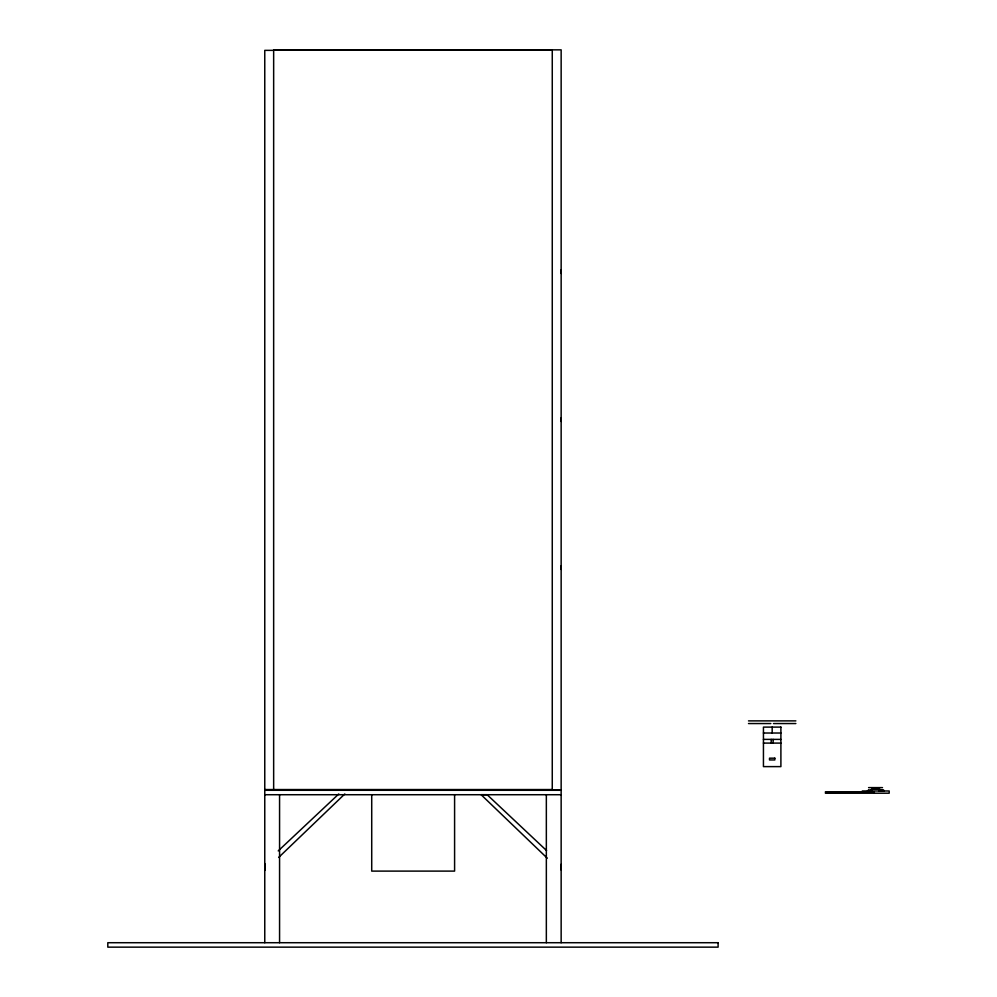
<?xml version="1.0" encoding="UTF-8"?>
<svg xmlns="http://www.w3.org/2000/svg" width="997" height="997" viewBox="0 0 997 997"><rect width="100%" height="100%" fill="white"/><g stroke="black" fill="none" stroke-linecap="round" stroke-linejoin="round"><path stroke-width="1.5" d="M560.812 869.733L561.149 864.274M278.649 857.445L344.812 793.961M278.225 850.902L338.768 793.986M273.652 50.074L552.263 50.074M273.652 50.361L264.766 50.361L264.766 942.713M748.498 720.881L795.855 720.881M748.498 723.548L770.831 723.548M773.51 723.548L795.855 723.548M763.44 733.019L780.9 733.019M763.44 739.388L780.9 739.388M763.44 743.089L780.9 743.089M868.586 787.618L882.495 787.618M264.766 789.549L552.263 789.549M339.03 789.774L561.149 789.774L561.149 49.85L273.652 49.85L273.652 790.285M264.766 790.285L561.149 790.285L561.149 942.713M870.169 790.496L871.652 790.496M879.79 790.496L881.273 790.945M870.805 790.795L867.415 790.945M880.276 790.795L884.127 790.945M862.255 790.982L889.187 790.982L889.187 793.201L825.454 793.251L825.454 791.768L874.282 791.768L874.282 793.251M264.766 794.721L561.149 794.721M546.568 850.578L487.147 794.721L481.102 794.696L547.266 858.18M264.766 863.539L265.19 870.369M883.516 790.945L883.516 789.836L882.382 789.836L882.382 790.945M881.934 790.147L881.934 790.945M881.535 790.945L881.535 790.197L879.317 790.197L879.317 790.945M881.161 790.197L881.161 790.945M879.79 790.945L879.79 789.088L871.652 789.088L871.652 790.945M879.678 790.197L879.678 790.945M878.905 790.945L878.905 788.652L872.537 789.088M877.572 788.652L877.572 787.904L873.871 787.904L873.871 788.652M870.431 790.945L870.431 790.197L868.213 790.197L868.213 790.945M870.057 790.197L870.169 790.945M868.586 790.197L868.586 790.945M773.136 739.388L773.136 743.089M772.177 727.1L772.177 733.019M771.204 739.388L771.204 743.089M561.236 269.751L561.236 273.452M561.236 417.743L561.236 421.444M561.236 565.723L561.236 569.424M552.263 49.85L552.263 789.774M546.344 794.721L546.344 942.713M454.595 794.696L454.595 871.104L371.719 871.104L371.719 794.696M279.571 794.721L279.571 942.713M780.9 727.1L763.44 727.1L763.44 766.618L780.9 766.618L780.9 727.1M774.831 758.181L769.51 758.181L769.51 759.951L774.831 759.951L774.831 758.181M718.102 942.713L107.813 942.713L107.813 947.15L718.102 947.15L718.102 942.713"/></g></svg>
